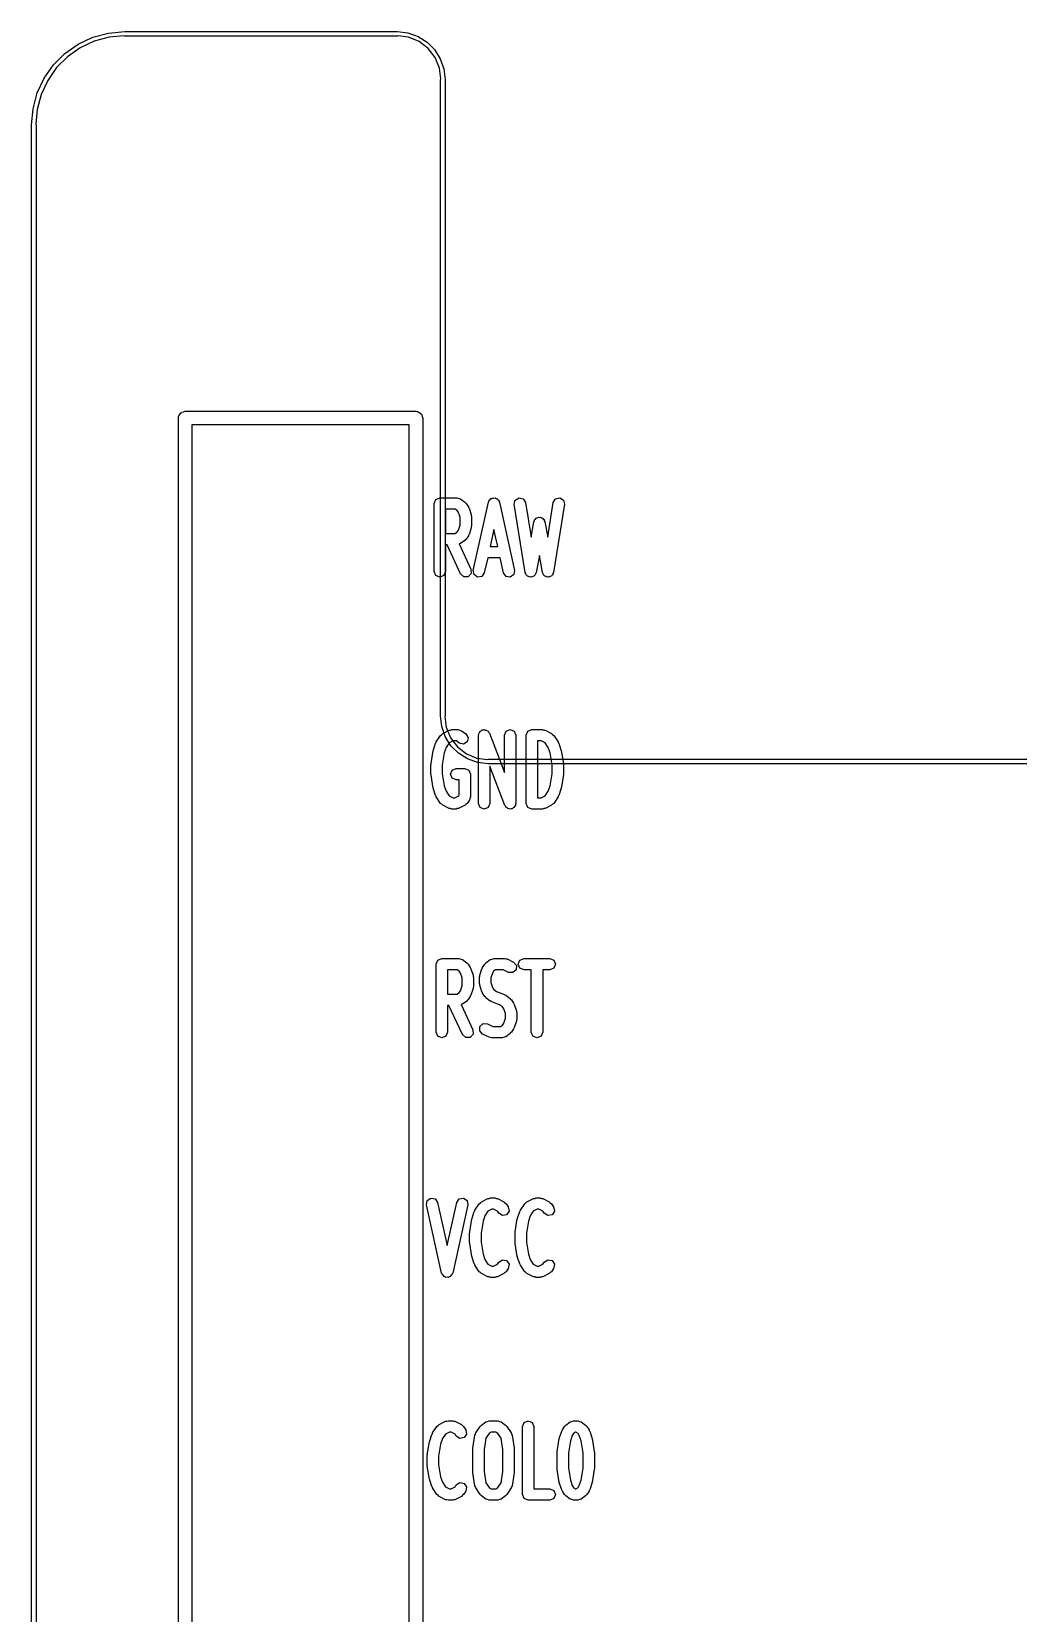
# Model space of a CAD drawing. Extents: x 62 to 222, y -188 to -37.
# Drawn here: x 88.21 to 99.07, y -59.66 to -42.27 of the extents above; entities that cross this region are included whole.
import ezdxf

# ---------------------------------------------------------------- set-up
doc = ezdxf.new("R2010")
doc.units = 0
doc.layers.add('BLACK', color=7, linetype='CONTINUOUS')

msp = doc.modelspace()

# ---------------------------------------------------------------- linework, layer by layer
at = {"layer": 'BLACK', "linetype": 'CONTINUOUS'}
for p, q in [((88.5802, -42.5095), (88.7265, -42.407)), ((88.7265, -42.407), (88.8885, -42.3315)), ((88.9043, -42.375), (88.7497, -42.4471)), ((88.8885, -42.3315), (89.0611, -42.2852)), ((89.0691, -42.3308), (88.9043, -42.375)), ((89.0611, -42.2852), (89.239, -42.2696)), ((89.2315, -42.3166), (89.0691, -42.3308)), ((89.239, -42.3197), (89.2315, -42.3166)), ((89.239, -42.2696), (89.239, -42.2697)), ((89.239, -42.2697), (92.239, -42.2697)), ((92.239, -42.3197), (89.239, -42.3197)), ((92.239, -42.2697), (92.2391, -42.2697)), ((92.2466, -42.3166), (92.239, -42.3197)), ((92.2391, -42.2697), (92.2391, -42.2697)), ((92.2391, -42.2697), (92.3559, -42.2829)), ((92.363, -42.3319), (92.2466, -42.3166)), ((92.3559, -42.2829), (92.4668, -42.3217)), ((92.4786, -42.3798), (92.363, -42.3319)), ((92.4668, -42.3217), (92.5664, -42.3843)), ((92.5778, -42.456), (92.4786, -42.3798)), ((92.5664, -42.3843), (92.6495, -42.4674)), ((88.4538, -42.6358), (88.5802, -42.5095)), ((88.6099, -42.5449), (88.4893, -42.6656)), ((88.7497, -42.4471), (88.6099, -42.5449)), ((92.6539, -42.5552), (92.5778, -42.456)), ((92.6495, -42.4674), (92.712, -42.5669)), ((92.7018, -42.6707), (92.6539, -42.5552)), ((92.712, -42.5669), (92.7508, -42.6779)), ((88.2759, -42.9441), (88.3514, -42.7822)), ((88.3514, -42.7822), (88.4538, -42.6358)), ((88.4893, -42.6656), (88.3914, -42.8053)), ((92.7171, -42.7873), (92.7018, -42.6707)), ((92.7141, -42.7947), (92.7171, -42.7873)), ((92.7508, -42.6779), (92.764, -42.7945)), ((88.2296, -43.1167), (88.2759, -42.9441)), ((88.3193, -42.96), (88.2752, -43.1248)), ((88.3914, -42.8053), (88.3193, -42.96)), ((92.7141, -49.7947), (92.7141, -42.7947)), ((92.764, -42.7945), (92.764, -42.7947)), ((92.764, -42.7947), (92.764, -49.7947)), ((88.2141, -43.2947), (88.2296, -43.1167)), ((88.2752, -43.1248), (88.261, -43.2873)), ((88.2141, -118.993), (88.2141, -43.2947)), ((88.261, -43.2873), (88.264, -43.2947)), ((88.264, -43.2947), (88.264, -119)), ((89.8291, -46.52), (89.8308, -46.5103)), ((89.8291, -77), (89.8291, -46.52)), ((89.8302, -46.507), (89.8319, -46.5041)), ((89.8308, -46.5103), (89.8302, -46.507)), ((89.8319, -46.5041), (89.8336, -46.4943)), ((89.8336, -46.4943), (89.8461, -46.4794)), ((89.8461, -46.4794), (89.8559, -46.4625)), ((89.8559, -46.4625), (89.8622, -46.4602)), ((89.8622, -46.4602), (89.8666, -46.455)), ((89.8666, -46.455), (89.8858, -46.4517)), ((89.8858, -46.4517), (89.9041, -46.445)), ((89.9041, -46.445), (92.4441, -46.445)), ((89.9791, -46.595), (89.9791, -76.925)), ((92.3691, -46.595), (89.9791, -46.595)), ((92.3691, -76.925), (92.3691, -46.595)), ((92.4441, -46.445), (92.4538, -46.4467)), ((92.4538, -46.4467), (92.4571, -46.4461)), ((92.4571, -46.4461), (92.46, -46.4478)), ((92.46, -46.4478), (92.4698, -46.4495)), ((92.4698, -46.4495), (92.4847, -46.462)), ((92.4847, -46.462), (92.5016, -46.4718)), ((92.5016, -46.4718), (92.5039, -46.4781)), ((92.5039, -46.4781), (92.5091, -46.4825)), ((92.5091, -46.4825), (92.5124, -46.5017)), ((92.5124, -46.5017), (92.5191, -46.52)), ((92.5191, -46.52), (92.5191, -77)), ((92.6442, -47.4573), (92.6626, -47.4131)), ((92.6442, -48.2073), (92.6442, -47.4573)), ((92.6626, -47.4131), (92.7067, -47.3948)), ((92.7067, -47.3948), (92.8972, -47.3948)), ((92.8972, -47.3948), (92.9155, -47.4024)), ((92.9155, -47.4024), (92.9347, -47.4073)), ((92.9347, -47.4073), (92.9823, -47.443)), ((92.9823, -47.443), (92.9879, -47.4523)), ((92.9879, -47.4523), (92.9968, -47.4583)), ((92.9968, -47.4583), (93.0207, -47.494)), ((93.0743, -48.1937), (93.241, -47.4437)), ((93.241, -47.4437), (93.2473, -47.4347)), ((93.2473, -47.4347), (93.2493, -47.4237)), ((93.2493, -47.4237), (93.2605, -47.4158)), ((93.2605, -47.4158), (93.2684, -47.4046)), ((93.2684, -47.4046), (93.2794, -47.4026)), ((93.2794, -47.4026), (93.2884, -47.3963)), ((93.2884, -47.3963), (93.302, -47.3987)), ((93.302, -47.3987), (93.3155, -47.3963)), ((93.3155, -47.3963), (93.3246, -47.4026)), ((93.3246, -47.4026), (93.3355, -47.4046)), ((93.3355, -47.4046), (93.3434, -47.4158)), ((93.3434, -47.4158), (93.3547, -47.4237)), ((93.3547, -47.4237), (93.3566, -47.4347)), ((93.3566, -47.4347), (93.363, -47.4437)), ((93.363, -47.4437), (93.5297, -48.1937)), ((93.526, -47.4671), (93.5371, -47.4206)), ((93.645, -48.2171), (93.526, -47.4671)), ((93.5371, -47.4206), (93.5779, -47.3956)), ((93.5779, -47.3956), (93.6244, -47.4067)), ((93.6244, -47.4067), (93.6494, -47.4475)), ((93.6494, -47.4475), (93.7102, -47.8306)), ((93.8937, -47.8306), (93.9545, -47.4475)), ((93.9545, -47.4475), (93.9796, -47.4067)), ((94.078, -47.4671), (93.9589, -48.2171)), ((93.9796, -47.4067), (94.0261, -47.3956)), ((94.0261, -47.3956), (94.0668, -47.4206)), ((94.0668, -47.4206), (94.078, -47.4671)), ((92.7692, -47.5198), (92.7692, -47.7876)), ((92.8764, -47.5198), (92.7692, -47.5198)), ((92.8988, -47.5366), (92.8764, -47.5198)), ((92.912, -47.5564), (92.8988, -47.5366)), ((92.93, -47.6103), (92.912, -47.5564)), ((92.93, -47.6971), (92.93, -47.6103)), ((93.0207, -47.494), (93.0223, -47.5025)), ((93.0223, -47.5025), (93.0279, -47.5089)), ((93.0279, -47.5089), (93.0518, -47.5804)), ((93.0518, -47.5804), (93.051, -47.5906)), ((93.051, -47.5906), (93.055, -47.6001)), ((93.055, -47.6001), (93.055, -47.7073)), ((93.7405, -47.6606), (93.7478, -47.6491)), ((93.7478, -47.6491), (93.7507, -47.6358)), ((93.7507, -47.6358), (93.7602, -47.6298)), ((93.7602, -47.6298), (93.7662, -47.6203)), ((93.7662, -47.6203), (93.7795, -47.6174)), ((93.7795, -47.6174), (93.7911, -47.61)), ((93.7911, -47.61), (93.802, -47.6124)), ((93.802, -47.6124), (93.8129, -47.61)), ((93.8129, -47.61), (93.8244, -47.6174)), ((93.8244, -47.6174), (93.8378, -47.6203)), ((93.8378, -47.6203), (93.8438, -47.6298)), ((93.8438, -47.6298), (93.8532, -47.6358)), ((93.8532, -47.6358), (93.8562, -47.6491)), ((93.8562, -47.6491), (93.8635, -47.6606)), ((92.7692, -47.7876), (92.8764, -47.7876)), ((92.8764, -47.7876), (92.8988, -47.7709)), ((92.8988, -47.7709), (92.912, -47.751)), ((92.912, -47.751), (92.93, -47.6971)), ((93.0207, -47.8134), (92.9968, -47.8491)), ((93.0223, -47.805), (93.0207, -47.8134)), ((93.0279, -47.7985), (93.0223, -47.805)), ((93.0518, -47.7271), (93.0279, -47.7985)), ((93.055, -47.7073), (93.051, -47.7168)), ((93.051, -47.7168), (93.0518, -47.7271)), ((93.302, -47.7454), (93.2609, -47.9305)), ((93.3431, -47.9305), (93.302, -47.7454)), ((93.7102, -47.8306), (93.7405, -47.6606)), ((93.8635, -47.6606), (93.8937, -47.8306)), ((92.786, -47.9126), (92.7692, -47.9126)), ((92.7692, -47.9126), (92.7692, -48.2073)), ((92.9358, -48.2337), (92.786, -47.9126)), ((92.9347, -47.9001), (92.9199, -47.9039)), ((92.9199, -47.9039), (93.0491, -48.1809)), ((92.9823, -47.8644), (92.9347, -47.9001)), ((92.9879, -47.8551), (92.9823, -47.8644)), ((92.9968, -47.8491), (92.9879, -47.8551)), ((93.2609, -47.9305), (93.3431, -47.9305)), ((93.2331, -48.0555), (93.1963, -48.2208)), ((93.3709, -48.0555), (93.2331, -48.0555)), ((93.4076, -48.2208), (93.3709, -48.0555)), ((93.802, -48.0287), (93.7683, -48.2182)), ((93.8357, -48.2182), (93.802, -48.0287)), ((92.6626, -48.2515), (92.6442, -48.2073)), ((92.7067, -48.2698), (92.6626, -48.2515)), ((92.7509, -48.2515), (92.7067, -48.2698)), ((92.7692, -48.2073), (92.7509, -48.2515)), ((92.9711, -48.266), (92.9358, -48.2337)), ((93.0189, -48.2639), (92.9711, -48.266)), ((93.0512, -48.2286), (93.0189, -48.2639)), ((93.0491, -48.1809), (93.0512, -48.2286)), ((93.0826, -48.2408), (93.0743, -48.1937)), ((93.1218, -48.2683), (93.0826, -48.2408)), ((93.1689, -48.26), (93.1218, -48.2683)), ((93.1963, -48.2208), (93.1689, -48.26)), ((93.4351, -48.26), (93.4076, -48.2208)), ((93.4822, -48.2683), (93.4351, -48.26)), ((93.5214, -48.2408), (93.4822, -48.2683)), ((93.5297, -48.1937), (93.5214, -48.2408)), ((93.6524, -48.2292), (93.645, -48.2171)), ((93.6555, -48.2431), (93.6524, -48.2292)), ((93.6645, -48.2488), (93.6555, -48.2431)), ((93.67, -48.2579), (93.6645, -48.2488)), ((93.6838, -48.2612), (93.67, -48.2579)), ((93.6958, -48.2688), (93.6838, -48.2612)), ((93.7062, -48.2665), (93.6958, -48.2688)), ((93.7165, -48.269), (93.7062, -48.2665)), ((93.7287, -48.2616), (93.7165, -48.269)), ((93.7425, -48.2585), (93.7287, -48.2616)), ((93.7483, -48.2496), (93.7425, -48.2585)), ((93.7573, -48.244), (93.7483, -48.2496)), ((93.7606, -48.2302), (93.7573, -48.244)), ((93.7683, -48.2182), (93.7606, -48.2302)), ((93.8433, -48.2302), (93.8357, -48.2182)), ((93.8466, -48.244), (93.8433, -48.2302)), ((93.8557, -48.2496), (93.8466, -48.244)), ((93.8614, -48.2585), (93.8557, -48.2496)), ((93.8753, -48.2616), (93.8614, -48.2585)), ((93.8874, -48.269), (93.8753, -48.2616)), ((93.8978, -48.2665), (93.8874, -48.269)), ((93.9082, -48.2688), (93.8978, -48.2665)), ((93.9201, -48.2612), (93.9082, -48.2688)), ((93.9339, -48.2579), (93.9201, -48.2612)), ((93.9395, -48.2488), (93.9339, -48.2579)), ((93.9485, -48.2431), (93.9395, -48.2488)), ((93.9515, -48.2292), (93.9485, -48.2431)), ((93.9589, -48.2171), (93.9515, -48.2292)), ((92.7141, -49.7948), (92.7141, -49.7947)), ((92.7273, -49.9115), (92.7141, -49.7948)), ((92.7661, -50.0225), (92.7273, -49.9115)), ((92.764, -49.7947), (92.761, -49.8021)), ((92.761, -49.8021), (92.7763, -49.9187)), ((92.7763, -49.9187), (92.8242, -50.0342)), ((92.6594, -50.0947), (92.665, -50.0882)), ((92.665, -50.0882), (92.6666, -50.0798)), ((92.6666, -50.0798), (92.7143, -50.0083)), ((92.7143, -50.0083), (92.7277, -49.9993)), ((92.7277, -49.9993), (92.7383, -49.9871)), ((92.7383, -49.9871), (92.8098, -49.9514)), ((92.8286, -50.122), (92.7661, -50.0225)), ((92.8091, -50.0915), (92.7753, -50.1421)), ((92.8525, -50.0698), (92.8091, -50.0915)), ((92.8098, -49.9514), (92.8243, -49.9504)), ((92.8242, -50.0342), (92.9003, -50.1335)), ((92.8243, -49.9504), (92.8377, -49.9448)), ((92.8377, -49.9448), (92.9091, -49.9448)), ((92.8883, -50.0698), (92.8525, -50.0698)), ((92.9193, -50.093), (92.8883, -50.0698)), ((92.9091, -49.9448), (92.9274, -49.9524)), ((92.9656, -50.1049), (92.9193, -50.093)), ((92.9274, -49.9524), (92.9466, -49.9573)), ((92.9466, -49.9573), (92.9942, -49.993)), ((93.0068, -50.0805), (92.9656, -50.1049)), ((92.9942, -49.993), (93.0186, -50.0342)), ((93.0186, -50.0342), (93.0068, -50.0805)), ((93.1323, -50.0073), (93.1374, -49.995)), ((93.1323, -50.7573), (93.1323, -50.0073)), ((93.1374, -49.995), (93.1378, -49.9817)), ((93.1378, -49.9817), (93.1462, -49.9738)), ((93.1462, -49.9738), (93.1506, -49.9631)), ((93.1506, -49.9631), (93.1629, -49.958)), ((93.1629, -49.958), (93.1726, -49.9489)), ((93.1726, -49.9489), (93.1842, -49.9492)), ((93.1842, -49.9492), (93.1948, -49.9448)), ((93.1948, -49.9448), (93.2071, -49.9499)), ((93.2071, -49.9499), (93.2204, -49.9503)), ((93.2204, -49.9503), (93.2283, -49.9587)), ((93.2283, -49.9587), (93.239, -49.9631)), ((93.239, -49.9631), (93.2441, -49.9754)), ((93.2441, -49.9754), (93.2532, -49.985)), ((93.2532, -49.985), (93.4181, -50.4177)), ((93.4181, -50.0073), (93.4364, -49.9631)), ((93.4181, -50.4177), (93.4181, -50.0073)), ((93.4364, -49.9631), (93.4806, -49.9448)), ((93.4806, -49.9448), (93.5248, -49.9631)), ((93.5248, -49.9631), (93.5431, -50.0073)), ((93.5431, -50.0073), (93.5431, -50.7573)), ((93.6561, -50.0073), (93.6745, -49.9631)), ((93.6561, -50.7573), (93.6561, -50.0073)), ((93.6745, -49.9631), (93.7186, -49.9448)), ((93.7186, -49.9448), (93.8377, -49.9448)), ((93.7811, -50.0698), (93.7811, -50.6948)), ((93.8229, -50.0698), (93.7811, -50.0698)), ((93.8663, -50.0915), (93.8229, -50.0698)), ((93.8377, -49.9448), (93.8511, -49.9504)), ((93.8511, -49.9504), (93.8656, -49.9514)), ((93.8656, -49.9514), (93.9371, -49.9871)), ((93.9001, -50.1421), (93.8663, -50.0915)), ((93.9371, -49.9871), (93.9477, -49.9993)), ((93.9477, -49.9993), (93.9611, -50.0083)), ((93.9611, -50.0083), (94.0088, -50.0798)), ((94.0088, -50.0798), (94.0104, -50.0882)), ((94.0104, -50.0882), (94.016, -50.0947)), ((92.6094, -50.3184), (92.6332, -50.1756)), ((92.6332, -50.1756), (92.6359, -50.1712)), ((92.6355, -50.1661), (92.6594, -50.0947)), ((92.6359, -50.1712), (92.6355, -50.1661)), ((92.7557, -50.201), (92.7335, -50.3339)), ((92.7753, -50.1421), (92.7557, -50.201)), ((92.9117, -50.2052), (92.8286, -50.122)), ((92.9003, -50.1335), (92.9995, -50.2096)), ((93.0113, -50.2677), (92.9117, -50.2052)), ((92.9995, -50.2096), (93.1151, -50.2575)), ((93.1222, -50.3065), (93.0113, -50.2677)), ((93.1151, -50.2575), (93.2315, -50.2728)), ((93.9197, -50.201), (93.9001, -50.1421)), ((93.9419, -50.3339), (93.9197, -50.201)), ((94.016, -50.0947), (94.0399, -50.1661)), ((94.0399, -50.1661), (94.0395, -50.1712)), ((94.0395, -50.1712), (94.0422, -50.1756)), ((94.0422, -50.1756), (94.066, -50.3184)), ((92.6085, -50.3287), (92.6106, -50.3237)), ((92.6085, -50.4359), (92.6085, -50.3287)), ((92.6106, -50.4409), (92.6085, -50.4359)), ((92.6106, -50.3237), (92.6094, -50.3184)), ((92.6094, -50.4461), (92.6106, -50.4409)), ((92.7335, -50.3339), (92.7335, -50.4307)), ((92.7335, -50.4307), (92.7557, -50.5636)), ((92.8228, -50.4359), (92.8411, -50.3917)), ((92.8411, -50.4801), (92.8228, -50.4359)), ((92.8411, -50.3917), (92.8853, -50.3734)), ((92.8853, -50.3734), (92.9806, -50.3734)), ((92.9806, -50.3734), (93.0248, -50.3917)), ((93.0248, -50.3917), (93.0431, -50.4359)), ((93.0431, -50.4359), (93.0431, -50.6859)), ((93.239, -50.3197), (93.1222, -50.3065)), ((93.2315, -50.2728), (93.239, -50.2697)), ((93.239, -50.2697), (103.039, -50.2697)), ((103.039, -50.3197), (93.239, -50.3197)), ((93.4222, -50.7795), (93.2573, -50.3469)), ((93.2573, -50.3469), (93.2573, -50.7573)), ((93.9197, -50.5636), (93.9419, -50.4307)), ((93.9419, -50.4307), (93.9419, -50.3339)), ((94.066, -50.3184), (94.0648, -50.3237)), ((94.0648, -50.3237), (94.0669, -50.3287)), ((94.0669, -50.4359), (94.0648, -50.4409)), ((94.0648, -50.4409), (94.066, -50.4461)), ((94.0669, -50.3287), (94.0669, -50.4359)), ((92.6332, -50.589), (92.6094, -50.4461)), ((92.6359, -50.5933), (92.6332, -50.589)), ((92.6355, -50.5985), (92.6359, -50.5933)), ((92.6594, -50.6699), (92.6355, -50.5985)), ((92.7557, -50.5636), (92.7753, -50.6224)), ((92.8853, -50.4984), (92.8411, -50.4801)), ((92.9181, -50.4984), (92.8853, -50.4984)), ((92.9181, -50.6669), (92.9181, -50.4984)), ((93.9001, -50.6224), (93.9197, -50.5636)), ((94.0399, -50.5985), (94.016, -50.6699)), ((94.0422, -50.589), (94.0395, -50.5933)), ((94.0395, -50.5933), (94.0399, -50.5985)), ((94.066, -50.4461), (94.0422, -50.589)), ((92.665, -50.6764), (92.6594, -50.6699)), ((92.6666, -50.6848), (92.665, -50.6764)), ((92.7143, -50.7562), (92.6666, -50.6848)), ((92.7277, -50.7652), (92.7143, -50.7562)), ((92.7383, -50.7775), (92.7277, -50.7652)), ((92.8097, -50.8132), (92.7383, -50.7775)), ((92.7753, -50.6224), (92.8091, -50.6731)), ((92.8091, -50.6731), (92.8525, -50.6948)), ((92.8525, -50.6948), (92.8706, -50.6948)), ((92.8706, -50.6948), (92.914, -50.6731)), ((92.9847, -50.7775), (92.9133, -50.8132)), ((92.914, -50.6731), (92.9181, -50.6669)), ((92.9953, -50.7652), (92.9847, -50.7775)), ((93.0088, -50.7562), (92.9953, -50.7652)), ((93.0326, -50.7205), (93.0088, -50.7562)), ((93.0361, -50.7027), (93.0326, -50.7205)), ((93.0431, -50.6859), (93.0361, -50.7027)), ((93.1506, -50.8015), (93.1323, -50.7573)), ((93.2573, -50.7573), (93.239, -50.8015)), ((93.4313, -50.7892), (93.4222, -50.7795)), ((93.4364, -50.8015), (93.4313, -50.7892)), ((93.5376, -50.7829), (93.5292, -50.7908)), ((93.538, -50.7696), (93.5376, -50.7829)), ((93.5431, -50.7573), (93.538, -50.7696)), ((93.6745, -50.8015), (93.6561, -50.7573)), ((93.7811, -50.6948), (93.8229, -50.6948)), ((93.8229, -50.6948), (93.8663, -50.6731)), ((93.9371, -50.7775), (93.8657, -50.8132)), ((93.8663, -50.6731), (93.9001, -50.6224)), ((93.9477, -50.7652), (93.9371, -50.7775)), ((93.9611, -50.7562), (93.9477, -50.7652)), ((94.0088, -50.6848), (93.9611, -50.7562)), ((94.0104, -50.6764), (94.0088, -50.6848)), ((94.016, -50.6699), (94.0104, -50.6764)), ((92.8243, -50.8142), (92.8097, -50.8132)), ((92.8377, -50.8198), (92.8243, -50.8142)), ((92.8853, -50.8198), (92.8377, -50.8198)), ((92.8988, -50.8142), (92.8853, -50.8198)), ((92.9133, -50.8132), (92.8988, -50.8142)), ((93.1948, -50.8198), (93.1506, -50.8015)), ((93.239, -50.8015), (93.1948, -50.8198)), ((93.4471, -50.8059), (93.4364, -50.8015)), ((93.455, -50.8143), (93.4471, -50.8059)), ((93.4683, -50.8147), (93.455, -50.8143)), ((93.4806, -50.8198), (93.4683, -50.8147)), ((93.4912, -50.8154), (93.4806, -50.8198)), ((93.5028, -50.8157), (93.4912, -50.8154)), ((93.5125, -50.8066), (93.5028, -50.8157)), ((93.5248, -50.8015), (93.5125, -50.8066)), ((93.5292, -50.7908), (93.5248, -50.8015)), ((93.7186, -50.8198), (93.6745, -50.8015)), ((93.8377, -50.8198), (93.7186, -50.8198)), ((93.8511, -50.8142), (93.8377, -50.8198)), ((93.8657, -50.8132), (93.8511, -50.8142)), ((92.6657, -52.5228), (92.684, -52.4786)), ((92.6657, -53.2728), (92.6657, -52.5228)), ((92.684, -52.4786), (92.7282, -52.4603)), ((92.7282, -52.4603), (92.9186, -52.4603)), ((92.9186, -52.4603), (92.937, -52.4679)), ((92.937, -52.4679), (92.9561, -52.4728)), ((92.9561, -52.4728), (93.0038, -52.5085)), ((93.0038, -52.5085), (93.0093, -52.5178)), ((93.0093, -52.5178), (93.0183, -52.5238)), ((93.0183, -52.5238), (93.0421, -52.5595)), ((93.1762, -52.5595), (93.2, -52.5238)), ((93.2, -52.5238), (93.209, -52.5178)), ((93.209, -52.5178), (93.2145, -52.5085)), ((93.2145, -52.5085), (93.2621, -52.4728)), ((93.2621, -52.4728), (93.2813, -52.4679)), ((93.2813, -52.4679), (93.2996, -52.4603)), ((93.2996, -52.4603), (93.4186, -52.4603)), ((93.4186, -52.4603), (93.4321, -52.4659)), ((93.4321, -52.4659), (93.4466, -52.4669)), ((93.4466, -52.4669), (93.518, -52.5026)), ((93.518, -52.5026), (93.5494, -52.5387)), ((93.5704, -52.5228), (93.5887, -52.4786)), ((93.5887, -52.567), (93.5704, -52.5228)), ((93.5887, -52.4786), (93.6329, -52.4603)), ((93.6329, -52.4603), (93.9186, -52.4603)), ((93.9186, -52.4603), (93.9628, -52.4786)), ((93.9628, -52.4786), (93.9811, -52.5228)), ((93.9811, -52.5228), (93.9628, -52.567)), ((92.7907, -52.5853), (92.7907, -52.8531)), ((92.8978, -52.5853), (92.7907, -52.5853)), ((92.9202, -52.6021), (92.8978, -52.5853)), ((92.9334, -52.6219), (92.9202, -52.6021)), ((92.9514, -52.6758), (92.9334, -52.6219)), ((92.9514, -52.7626), (92.9514, -52.6758)), ((93.0421, -52.5595), (93.0437, -52.568)), ((93.0437, -52.568), (93.0494, -52.5744)), ((93.0494, -52.5744), (93.0732, -52.6459)), ((93.0732, -52.6459), (93.0725, -52.6561)), ((93.0725, -52.6561), (93.0764, -52.6656)), ((93.0764, -52.6656), (93.0764, -52.7728)), ((93.1419, -52.6656), (93.1458, -52.6561)), ((93.1419, -52.7371), (93.1419, -52.6656)), ((93.1451, -52.6459), (93.1689, -52.5744)), ((93.1458, -52.6561), (93.1451, -52.6459)), ((93.1689, -52.5744), (93.1745, -52.568)), ((93.1745, -52.568), (93.1762, -52.5595)), ((93.2848, -52.6219), (93.2669, -52.6758)), ((93.2669, -52.6758), (93.2669, -52.7269)), ((93.2981, -52.6021), (93.2848, -52.6219)), ((93.3204, -52.5853), (93.2981, -52.6021)), ((93.4039, -52.5853), (93.3204, -52.5853)), ((93.4621, -52.6144), (93.4039, -52.5853)), ((93.5098, -52.6178), (93.4621, -52.6144)), ((93.546, -52.5864), (93.5098, -52.6178)), ((93.5494, -52.5387), (93.546, -52.5864)), ((93.6329, -52.5853), (93.5887, -52.567)), ((93.7133, -52.5853), (93.6329, -52.5853)), ((93.7133, -53.2728), (93.7133, -52.5853)), ((93.9186, -52.5853), (93.8383, -52.5853)), ((93.8383, -52.5853), (93.8383, -53.2728)), ((93.9628, -52.567), (93.9186, -52.5853)), ((92.7907, -52.8531), (92.8978, -52.8531)), ((92.8978, -52.8531), (92.9202, -52.8364)), ((92.9202, -52.8364), (92.9334, -52.8165)), ((92.9334, -52.8165), (92.9514, -52.7626)), ((93.0437, -52.8705), (93.0421, -52.8789)), ((93.0494, -52.864), (93.0437, -52.8705)), ((93.0732, -52.7926), (93.0494, -52.864)), ((93.0764, -52.7728), (93.0725, -52.7823)), ((93.0725, -52.7823), (93.0732, -52.7926)), ((93.1458, -52.7466), (93.1419, -52.7371)), ((93.1451, -52.7568), (93.1458, -52.7466)), ((93.1689, -52.8283), (93.1451, -52.7568)), ((93.1745, -52.8347), (93.1689, -52.8283)), ((93.1762, -52.8432), (93.1745, -52.8347)), ((93.2, -52.8789), (93.1762, -52.8432)), ((93.2669, -52.7269), (93.2848, -52.7808)), ((93.2848, -52.7808), (93.2981, -52.8006)), ((93.2981, -52.8006), (93.3299, -52.8246)), ((93.3299, -52.8246), (93.4168, -52.8571)), ((93.4168, -52.8571), (93.4235, -52.8634)), ((93.4235, -52.8634), (93.4323, -52.8656)), ((93.4323, -52.8656), (93.48, -52.9014)), ((92.8074, -52.9781), (92.7907, -52.9781)), ((92.7907, -52.9781), (92.7907, -53.2728)), ((92.9573, -53.2992), (92.8074, -52.9781)), ((92.9561, -52.9656), (92.9413, -52.9694)), ((92.9413, -52.9694), (93.0705, -53.2464)), ((93.0038, -52.9299), (92.9561, -52.9656)), ((93.0093, -52.9206), (93.0038, -52.9299)), ((93.0183, -52.9146), (93.0093, -52.9206)), ((93.0421, -52.8789), (93.0183, -52.9146)), ((93.209, -52.8849), (93.2, -52.8789)), ((93.2145, -52.8942), (93.209, -52.8849)), ((93.2621, -52.9299), (93.2145, -52.8942)), ((93.271, -52.9322), (93.2621, -52.9299)), ((93.2777, -52.9385), (93.271, -52.9322)), ((93.3645, -52.971), (93.2777, -52.9385)), ((93.3964, -52.9949), (93.3645, -52.971)), ((93.4096, -53.0148), (93.3964, -52.9949)), ((93.4276, -53.0686), (93.4096, -53.0148)), ((93.48, -52.9014), (93.4855, -52.9107)), ((93.4855, -52.9107), (93.4945, -52.9167)), ((93.4945, -52.9167), (93.5183, -52.9524)), ((93.5183, -52.9524), (93.5199, -52.9608)), ((93.5199, -52.9608), (93.5256, -52.9673)), ((93.5256, -52.9673), (93.5494, -53.0387)), ((93.5494, -53.0387), (93.5486, -53.049)), ((93.5486, -53.049), (93.5526, -53.0585)), ((93.1451, -53.2568), (93.1485, -53.2091)), ((93.1485, -53.2091), (93.1846, -53.1778)), ((93.1846, -53.1778), (93.2323, -53.1812)), ((93.2323, -53.1812), (93.2906, -53.2103)), ((93.2906, -53.2103), (93.374, -53.2103)), ((93.374, -53.2103), (93.3964, -53.1935)), ((93.3964, -53.1935), (93.4096, -53.1737)), ((93.4096, -53.1737), (93.4276, -53.1198)), ((93.4276, -53.1198), (93.4276, -53.0686)), ((93.5256, -53.2211), (93.5199, -53.2276)), ((93.5494, -53.1497), (93.5256, -53.2211)), ((93.5526, -53.1299), (93.5486, -53.1394)), ((93.5486, -53.1394), (93.5494, -53.1497)), ((93.5526, -53.0585), (93.5526, -53.1299)), ((92.684, -53.317), (92.6657, -53.2728)), ((92.7282, -53.3353), (92.684, -53.317)), ((92.7724, -53.317), (92.7282, -53.3353)), ((92.7907, -53.2728), (92.7724, -53.317)), ((92.9925, -53.3315), (92.9573, -53.2992)), ((93.0403, -53.3294), (92.9925, -53.3315)), ((93.0726, -53.2941), (93.0403, -53.3294)), ((93.0705, -53.2464), (93.0726, -53.2941)), ((93.1764, -53.293), (93.1451, -53.2568)), ((93.2478, -53.3287), (93.1764, -53.293)), ((93.2624, -53.3297), (93.2478, -53.3287)), ((93.2758, -53.3353), (93.2624, -53.3297)), ((93.3948, -53.3353), (93.2758, -53.3353)), ((93.4132, -53.3277), (93.3948, -53.3353)), ((93.4323, -53.3228), (93.4132, -53.3277)), ((93.48, -53.2871), (93.4323, -53.3228)), ((93.4855, -53.2778), (93.48, -53.2871)), ((93.4945, -53.2717), (93.4855, -53.2778)), ((93.5183, -53.236), (93.4945, -53.2717)), ((93.5199, -53.2276), (93.5183, -53.236)), ((93.7316, -53.317), (93.7133, -53.2728)), ((93.7758, -53.3353), (93.7316, -53.317)), ((93.82, -53.317), (93.7758, -53.3353)), ((93.8383, -53.2728), (93.82, -53.317)), ((92.56, -55.1708), (92.5683, -55.1237)), ((92.5683, -55.1237), (92.6075, -55.0963)), ((92.6075, -55.0963), (92.6546, -55.1046)), ((92.6546, -55.1046), (92.682, -55.1437)), ((92.8934, -55.1437), (92.9208, -55.1046)), ((92.9208, -55.1046), (92.9679, -55.0963)), ((92.9679, -55.0963), (93.0071, -55.1237)), ((93.0071, -55.1237), (93.0154, -55.1708)), ((93.1539, -55.1493), (93.1645, -55.1371)), ((93.1645, -55.1371), (93.2359, -55.1014)), ((93.2359, -55.1014), (93.2505, -55.1004)), ((93.2505, -55.1004), (93.2639, -55.0948)), ((93.2639, -55.0948), (93.3115, -55.0948)), ((93.3115, -55.0948), (93.3249, -55.1004)), ((93.3249, -55.1004), (93.3395, -55.1014)), ((93.3395, -55.1014), (93.4109, -55.1371)), ((93.4109, -55.1371), (93.4215, -55.1493)), ((93.6539, -55.1493), (93.6645, -55.1371)), ((93.6645, -55.1371), (93.7359, -55.1014)), ((93.7359, -55.1014), (93.7505, -55.1004)), ((93.7505, -55.1004), (93.7639, -55.0948)), ((93.7639, -55.0948), (93.8115, -55.0948)), ((93.8115, -55.0948), (93.8249, -55.1004)), ((93.8249, -55.1004), (93.8395, -55.1014)), ((93.8395, -55.1014), (93.9109, -55.1371)), ((93.9109, -55.1371), (93.9215, -55.1493)), ((92.7267, -55.9208), (92.56, -55.1708)), ((92.682, -55.1437), (92.7877, -55.6192)), ((92.7877, -55.6192), (92.8934, -55.1437)), ((93.0154, -55.1708), (92.8487, -55.9208)), ((93.0617, -55.3161), (93.0855, -55.2447)), ((93.0855, -55.2447), (93.0912, -55.2382)), ((93.0912, -55.2382), (93.0928, -55.2298)), ((93.0928, -55.2298), (93.1405, -55.1583)), ((93.1405, -55.1583), (93.1539, -55.1493)), ((93.2015, -55.2921), (93.1819, -55.351)), ((93.2353, -55.2415), (93.2015, -55.2921)), ((93.2786, -55.2198), (93.2353, -55.2415)), ((93.2968, -55.2198), (93.2786, -55.2198)), ((93.3401, -55.2415), (93.2968, -55.2198)), ((93.3547, -55.2634), (93.3401, -55.2415)), ((93.3945, -55.29), (93.3547, -55.2634)), ((93.4414, -55.2807), (93.3945, -55.29)), ((93.4215, -55.1493), (93.4349, -55.1583)), ((93.4349, -55.1583), (93.4588, -55.194)), ((93.468, -55.241), (93.4414, -55.2807)), ((93.4588, -55.194), (93.468, -55.241)), ((93.5617, -55.3161), (93.5855, -55.2447)), ((93.5855, -55.2447), (93.5912, -55.2382)), ((93.5912, -55.2382), (93.5928, -55.2298)), ((93.5928, -55.2298), (93.6405, -55.1583)), ((93.6405, -55.1583), (93.6539, -55.1493)), ((93.7015, -55.2921), (93.6819, -55.351)), ((93.7353, -55.2415), (93.7015, -55.2921)), ((93.7786, -55.2198), (93.7353, -55.2415)), ((93.7968, -55.2198), (93.7786, -55.2198)), ((93.8401, -55.2415), (93.7968, -55.2198)), ((93.8547, -55.2634), (93.8401, -55.2415)), ((93.8945, -55.29), (93.8547, -55.2634)), ((93.9414, -55.2807), (93.8945, -55.29)), ((93.9215, -55.1493), (93.9349, -55.1583)), ((93.9349, -55.1583), (93.9588, -55.194)), ((93.968, -55.241), (93.9414, -55.2807)), ((93.9588, -55.194), (93.968, -55.241)), ((93.0347, -55.4787), (93.0368, -55.4737)), ((93.0347, -55.5859), (93.0347, -55.4787)), ((93.0356, -55.4684), (93.0594, -55.3256)), ((93.0368, -55.4737), (93.0356, -55.4684)), ((93.0594, -55.3256), (93.0621, -55.3212)), ((93.0621, -55.3212), (93.0617, -55.3161)), ((93.1819, -55.351), (93.1597, -55.4839)), ((93.1597, -55.4839), (93.1597, -55.5807)), ((93.5347, -55.4787), (93.5368, -55.4737)), ((93.5347, -55.5859), (93.5347, -55.4787)), ((93.5356, -55.4684), (93.5594, -55.3256)), ((93.5368, -55.4737), (93.5356, -55.4684)), ((93.5594, -55.3256), (93.5621, -55.3212)), ((93.5621, -55.3212), (93.5617, -55.3161)), ((93.6819, -55.351), (93.6597, -55.4839)), ((93.6597, -55.4839), (93.6597, -55.5807)), ((93.0368, -55.5909), (93.0347, -55.5859)), ((93.0356, -55.5961), (93.0368, -55.5909)), ((93.0594, -55.739), (93.0356, -55.5961)), ((93.1597, -55.5807), (93.1819, -55.7136)), ((93.5368, -55.5909), (93.5347, -55.5859)), ((93.5356, -55.5961), (93.5368, -55.5909)), ((93.5594, -55.739), (93.5356, -55.5961)), ((93.6597, -55.5807), (93.6819, -55.7136)), ((93.0621, -55.7433), (93.0594, -55.739)), ((93.0617, -55.7485), (93.0621, -55.7433)), ((93.0855, -55.8199), (93.0617, -55.7485)), ((93.0912, -55.8264), (93.0855, -55.8199)), ((93.0928, -55.8348), (93.0912, -55.8264)), ((93.1819, -55.7136), (93.2015, -55.7724)), ((93.2015, -55.7724), (93.2353, -55.8231)), ((93.2353, -55.8231), (93.2786, -55.8448)), ((93.2968, -55.8448), (93.3401, -55.8231)), ((93.3401, -55.8231), (93.3547, -55.8012)), ((93.3547, -55.8012), (93.3945, -55.7746)), ((93.3945, -55.7746), (93.4414, -55.7839)), ((93.4414, -55.7839), (93.468, -55.8236)), ((93.468, -55.8236), (93.4588, -55.8705)), ((93.5621, -55.7433), (93.5594, -55.739)), ((93.5617, -55.7485), (93.5621, -55.7433)), ((93.5855, -55.8199), (93.5617, -55.7485)), ((93.5912, -55.8264), (93.5855, -55.8199)), ((93.5928, -55.8348), (93.5912, -55.8264)), ((93.6819, -55.7136), (93.7015, -55.7724)), ((93.7015, -55.7724), (93.7353, -55.8231)), ((93.7353, -55.8231), (93.7786, -55.8448)), ((93.7968, -55.8448), (93.8401, -55.8231)), ((93.8401, -55.8231), (93.8547, -55.8012)), ((93.8547, -55.8012), (93.8945, -55.7746)), ((93.8945, -55.7746), (93.9414, -55.7839)), ((93.9414, -55.7839), (93.968, -55.8236)), ((93.968, -55.8236), (93.9588, -55.8705)), ((92.7331, -55.9299), (92.7267, -55.9208)), ((92.735, -55.9408), (92.7331, -55.9299)), ((92.7462, -55.9487), (92.735, -55.9408)), ((92.7541, -55.96), (92.7462, -55.9487)), ((92.7651, -55.9619), (92.7541, -55.96)), ((92.7741, -55.9683), (92.7651, -55.9619)), ((92.7877, -55.9659), (92.7741, -55.9683)), ((92.8013, -55.9683), (92.7877, -55.9659)), ((92.8103, -55.9619), (92.8013, -55.9683)), ((92.8213, -55.96), (92.8103, -55.9619)), ((92.8292, -55.9487), (92.8213, -55.96)), ((92.8404, -55.9408), (92.8292, -55.9487)), ((92.8423, -55.9299), (92.8404, -55.9408)), ((92.8487, -55.9208), (92.8423, -55.9299)), ((93.1405, -55.9062), (93.0928, -55.8348)), ((93.1539, -55.9152), (93.1405, -55.9062)), ((93.1645, -55.9275), (93.1539, -55.9152)), ((93.2359, -55.9632), (93.1645, -55.9275)), ((93.2504, -55.9642), (93.2359, -55.9632)), ((93.2639, -55.9698), (93.2504, -55.9642)), ((93.3115, -55.9698), (93.2639, -55.9698)), ((93.2786, -55.8448), (93.2968, -55.8448)), ((93.325, -55.9642), (93.3115, -55.9698)), ((93.3395, -55.9632), (93.325, -55.9642)), ((93.4109, -55.9275), (93.3395, -55.9632)), ((93.4215, -55.9152), (93.4109, -55.9275)), ((93.4349, -55.9062), (93.4215, -55.9152)), ((93.4588, -55.8705), (93.4349, -55.9062)), ((93.6405, -55.9062), (93.5928, -55.8348)), ((93.6539, -55.9152), (93.6405, -55.9062)), ((93.6645, -55.9275), (93.6539, -55.9152)), ((93.7359, -55.9632), (93.6645, -55.9275)), ((93.7504, -55.9642), (93.7359, -55.9632)), ((93.7639, -55.9698), (93.7504, -55.9642)), ((93.8115, -55.9698), (93.7639, -55.9698)), ((93.7786, -55.8448), (93.7968, -55.8448)), ((93.825, -55.9642), (93.8115, -55.9698)), ((93.8395, -55.9632), (93.825, -55.9642)), ((93.9109, -55.9275), (93.8395, -55.9632)), ((93.9215, -55.9152), (93.9109, -55.9275)), ((93.9349, -55.9062), (93.9215, -55.9152)), ((93.9588, -55.8705), (93.9349, -55.9062)), ((92.6978, -57.5871), (92.7693, -57.5514)), ((92.7693, -57.5514), (92.7838, -57.5504)), ((92.7838, -57.5504), (92.7972, -57.5448)), ((92.7972, -57.5448), (92.8448, -57.5448)), ((92.8448, -57.5448), (92.8583, -57.5504)), ((92.8583, -57.5504), (92.8728, -57.5514)), ((92.8728, -57.5514), (92.9442, -57.5871)), ((93.1645, -57.593), (93.2121, -57.5573)), ((93.2121, -57.5573), (93.2313, -57.5524)), ((93.2313, -57.5524), (93.2496, -57.5448)), ((93.2496, -57.5448), (93.3448, -57.5448)), ((93.3448, -57.5448), (93.3631, -57.5524)), ((93.3631, -57.5524), (93.3823, -57.5573)), ((93.3823, -57.5573), (93.43, -57.593)), ((93.6157, -57.6073), (93.634, -57.5631)), ((93.634, -57.5631), (93.6782, -57.5448)), ((93.6782, -57.5448), (93.7224, -57.5631)), ((93.7224, -57.5631), (93.7407, -57.6073)), ((94.0931, -57.593), (94.1407, -57.5573)), ((94.1407, -57.5573), (94.1599, -57.5524)), ((94.1599, -57.5524), (94.1782, -57.5448)), ((94.1782, -57.5448), (94.2258, -57.5448)), ((94.2258, -57.5448), (94.2441, -57.5524)), ((94.2441, -57.5524), (94.2633, -57.5573)), ((94.2633, -57.5573), (94.3109, -57.593)), ((92.5951, -57.7661), (92.6189, -57.6947)), ((92.6189, -57.6947), (92.6245, -57.6882)), ((92.6245, -57.6882), (92.6262, -57.6798)), ((92.6262, -57.6798), (92.6738, -57.6083)), ((92.6738, -57.6083), (92.6872, -57.5993)), ((92.6872, -57.5993), (92.6978, -57.5871)), ((92.7348, -57.7421), (92.7152, -57.801)), ((92.7686, -57.6915), (92.7348, -57.7421)), ((92.812, -57.6698), (92.7686, -57.6915)), ((92.8301, -57.6698), (92.812, -57.6698)), ((92.8735, -57.6915), (92.8301, -57.6698)), ((92.8881, -57.7134), (92.8735, -57.6915)), ((92.9278, -57.74), (92.8881, -57.7134)), ((92.9748, -57.7307), (92.9278, -57.74)), ((92.9442, -57.5871), (92.9548, -57.5993)), ((92.9548, -57.5993), (92.9683, -57.6083)), ((92.9683, -57.6083), (92.9921, -57.644)), ((93.0014, -57.691), (92.9748, -57.7307)), ((92.9921, -57.644), (93.0014, -57.691)), ((93.0689, -57.847), (93.0927, -57.7042)), ((93.0927, -57.7042), (93.0998, -57.6928)), ((93.0998, -57.6928), (93.1024, -57.6798)), ((93.1024, -57.6798), (93.15, -57.6083)), ((93.15, -57.6083), (93.159, -57.6023)), ((93.159, -57.6023), (93.1645, -57.593)), ((93.2138, -57.7379), (93.1931, -57.8625)), ((93.2481, -57.6866), (93.2138, -57.7379)), ((93.2704, -57.6698), (93.2481, -57.6866)), ((93.324, -57.6698), (93.2704, -57.6698)), ((93.3464, -57.6866), (93.324, -57.6698)), ((93.3806, -57.7379), (93.3464, -57.6866)), ((93.4014, -57.8625), (93.3806, -57.7379)), ((93.43, -57.593), (93.4355, -57.6023)), ((93.4355, -57.6023), (93.4445, -57.6083)), ((93.4445, -57.6083), (93.4921, -57.6798)), ((93.4921, -57.6798), (93.4947, -57.6928)), ((93.4947, -57.6928), (93.5017, -57.7042)), ((93.5017, -57.7042), (93.5255, -57.847)), ((93.6157, -58.3573), (93.6157, -57.6073)), ((93.7407, -57.6073), (93.7407, -58.2948)), ((93.9975, -57.8827), (94.0213, -57.7399)), ((94.0213, -57.7399), (94.024, -57.7355)), ((94.0236, -57.7304), (94.0475, -57.6589)), ((94.024, -57.7355), (94.0236, -57.7304)), ((94.0475, -57.6589), (94.0531, -57.6525)), ((94.0531, -57.6525), (94.0547, -57.644)), ((94.0547, -57.644), (94.0786, -57.6083)), ((94.0786, -57.6083), (94.0875, -57.6023)), ((94.0875, -57.6023), (94.0931, -57.593)), ((94.1634, -57.7064), (94.1438, -57.7653)), ((94.1766, -57.6866), (94.1634, -57.7064)), ((94.199, -57.6698), (94.1766, -57.6866)), ((94.205, -57.6698), (94.199, -57.6698)), ((94.2273, -57.6866), (94.205, -57.6698)), ((94.2406, -57.7064), (94.2273, -57.6866)), ((94.2602, -57.7653), (94.2406, -57.7064)), ((94.3109, -57.593), (94.3164, -57.6023)), ((94.3164, -57.6023), (94.3254, -57.6083)), ((94.3254, -57.6083), (94.3492, -57.644)), ((94.3492, -57.644), (94.3509, -57.6525)), ((94.3509, -57.6525), (94.3565, -57.6589)), ((94.3565, -57.6589), (94.3803, -57.7304)), ((94.3803, -57.7304), (94.38, -57.7355)), ((94.38, -57.7355), (94.3827, -57.7399)), ((94.3827, -57.7399), (94.4065, -57.8827)), ((92.5689, -57.9184), (92.5927, -57.7756)), ((92.5701, -57.9237), (92.5689, -57.9184)), ((92.5927, -57.7756), (92.5954, -57.7712)), ((92.5954, -57.7712), (92.5951, -57.7661)), ((92.7152, -57.801), (92.6931, -57.9339)), ((93.0681, -57.8573), (93.0701, -57.8523)), ((93.0681, -58.1073), (93.0681, -57.8573)), ((93.0701, -57.8523), (93.0689, -57.847)), ((93.1931, -57.8625), (93.1931, -58.1021)), ((93.4014, -58.1021), (93.4014, -57.8625)), ((93.5255, -57.847), (93.5243, -57.8523)), ((93.5243, -57.8523), (93.5264, -57.8573)), ((93.5264, -57.8573), (93.5264, -58.1073)), ((93.9966, -57.893), (93.9987, -57.888)), ((93.9966, -58.0716), (93.9966, -57.893)), ((93.9987, -57.888), (93.9975, -57.8827)), ((94.1438, -57.7653), (94.1216, -57.8982)), ((94.1216, -57.8982), (94.1216, -58.0664)), ((94.2823, -57.8982), (94.2602, -57.7653)), ((94.2823, -58.0664), (94.2823, -57.8982)), ((94.4065, -57.8827), (94.4053, -57.888)), ((94.4053, -57.888), (94.4073, -57.893)), ((94.4073, -57.893), (94.4073, -58.0716)), ((92.5681, -57.9287), (92.5701, -57.9237)), ((92.5681, -58.0359), (92.5681, -57.9287)), ((92.5701, -58.0409), (92.5681, -58.0359)), ((92.5689, -58.0461), (92.5701, -58.0409)), ((92.5927, -58.189), (92.5689, -58.0461)), ((92.6931, -57.9339), (92.6931, -58.0307)), ((92.6931, -58.0307), (92.7152, -58.1636)), ((93.9987, -58.0766), (93.9966, -58.0716)), ((93.9975, -58.0818), (93.9987, -58.0766)), ((94.0213, -58.2247), (93.9975, -58.0818)), ((94.1216, -58.0664), (94.1438, -58.1993)), ((94.2602, -58.1993), (94.2823, -58.0664)), ((94.4065, -58.0818), (94.3827, -58.2247)), ((94.4073, -58.0716), (94.4053, -58.0766)), ((94.4053, -58.0766), (94.4065, -58.0818)), ((92.5954, -58.1933), (92.5927, -58.189)), ((92.5951, -58.1985), (92.5954, -58.1933)), ((92.6189, -58.2699), (92.5951, -58.1985)), ((92.7152, -58.1636), (92.7348, -58.2224)), ((92.7348, -58.2224), (92.7686, -58.2731)), ((92.8735, -58.2731), (92.8881, -58.2512)), ((92.8881, -58.2512), (92.9278, -58.2246)), ((92.9278, -58.2246), (92.9748, -58.2339)), ((92.9748, -58.2339), (93.0014, -58.2736)), ((93.0701, -58.1123), (93.0681, -58.1073)), ((93.0689, -58.1176), (93.0701, -58.1123)), ((93.0927, -58.2604), (93.0689, -58.1176)), ((93.0998, -58.2717), (93.0927, -58.2604)), ((93.1931, -58.1021), (93.2138, -58.2266)), ((93.2138, -58.2266), (93.2481, -58.278)), ((93.3464, -58.278), (93.3806, -58.2266)), ((93.3806, -58.2266), (93.4014, -58.1021)), ((93.5017, -58.2604), (93.4947, -58.2717)), ((93.5255, -58.1176), (93.5017, -58.2604)), ((93.5264, -58.1073), (93.5243, -58.1123)), ((93.5243, -58.1123), (93.5255, -58.1176)), ((94.024, -58.2291), (94.0213, -58.2247)), ((94.0236, -58.2342), (94.024, -58.2291)), ((94.0475, -58.3056), (94.0236, -58.2342)), ((94.1438, -58.1993), (94.1634, -58.2582)), ((94.1634, -58.2582), (94.1766, -58.278)), ((94.2273, -58.278), (94.2406, -58.2582)), ((94.2406, -58.2582), (94.2602, -58.1993)), ((94.3803, -58.2342), (94.3565, -58.3056)), ((94.3827, -58.2247), (94.38, -58.2291)), ((94.38, -58.2291), (94.3803, -58.2342)), ((92.6245, -58.2764), (92.6189, -58.2699)), ((92.6262, -58.2848), (92.6245, -58.2764)), ((92.6738, -58.3562), (92.6262, -58.2848)), ((92.6872, -58.3652), (92.6738, -58.3562)), ((92.6978, -58.3775), (92.6872, -58.3652)), ((92.7693, -58.4132), (92.6978, -58.3775)), ((92.7686, -58.2731), (92.812, -58.2948)), ((92.7838, -58.4142), (92.7693, -58.4132)), ((92.7972, -58.4198), (92.7838, -58.4142)), ((92.8448, -58.4198), (92.7972, -58.4198)), ((92.812, -58.2948), (92.8301, -58.2948)), ((92.8301, -58.2948), (92.8735, -58.2731)), ((92.8583, -58.4142), (92.8448, -58.4198)), ((92.8728, -58.4132), (92.8583, -58.4142)), ((92.9442, -58.3775), (92.8728, -58.4132)), ((92.9548, -58.3652), (92.9442, -58.3775)), ((92.9683, -58.3562), (92.9548, -58.3652)), ((92.9921, -58.3205), (92.9683, -58.3562)), ((93.0014, -58.2736), (92.9921, -58.3205)), ((93.1024, -58.2848), (93.0998, -58.2717)), ((93.15, -58.3562), (93.1024, -58.2848)), ((93.159, -58.3623), (93.15, -58.3562)), ((93.1645, -58.3716), (93.159, -58.3623)), ((93.2121, -58.4073), (93.1645, -58.3716)), ((93.2313, -58.4122), (93.2121, -58.4073)), ((93.2496, -58.4198), (93.2313, -58.4122)), ((93.2481, -58.278), (93.2704, -58.2948)), ((93.3448, -58.4198), (93.2496, -58.4198)), ((93.2704, -58.2948), (93.324, -58.2948)), ((93.324, -58.2948), (93.3464, -58.278)), ((93.3631, -58.4122), (93.3448, -58.4198)), ((93.3823, -58.4073), (93.3631, -58.4122)), ((93.43, -58.3716), (93.3823, -58.4073)), ((93.4355, -58.3623), (93.43, -58.3716)), ((93.4445, -58.3562), (93.4355, -58.3623)), ((93.4921, -58.2848), (93.4445, -58.3562)), ((93.4947, -58.2717), (93.4921, -58.2848)), ((93.634, -58.4015), (93.6157, -58.3573)), ((93.6782, -58.4198), (93.634, -58.4015)), ((93.9163, -58.4198), (93.6782, -58.4198)), ((93.7407, -58.2948), (93.9163, -58.2948)), ((93.9163, -58.2948), (93.9605, -58.3131)), ((93.9605, -58.4015), (93.9163, -58.4198)), ((93.9605, -58.3131), (93.9788, -58.3573)), ((93.9788, -58.3573), (93.9605, -58.4015)), ((94.0531, -58.3121), (94.0475, -58.3056)), ((94.0547, -58.3205), (94.0531, -58.3121)), ((94.0786, -58.3562), (94.0547, -58.3205)), ((94.0875, -58.3623), (94.0786, -58.3562)), ((94.0931, -58.3716), (94.0875, -58.3623)), ((94.1407, -58.4073), (94.0931, -58.3716)), ((94.1599, -58.4122), (94.1407, -58.4073)), ((94.1782, -58.4198), (94.1599, -58.4122)), ((94.1766, -58.278), (94.199, -58.2948)), ((94.2258, -58.4198), (94.1782, -58.4198)), ((94.199, -58.2948), (94.205, -58.2948)), ((94.205, -58.2948), (94.2273, -58.278)), ((94.2441, -58.4122), (94.2258, -58.4198)), ((94.2633, -58.4073), (94.2441, -58.4122)), ((94.3109, -58.3716), (94.2633, -58.4073)), ((94.3164, -58.3623), (94.3109, -58.3716)), ((94.3254, -58.3562), (94.3164, -58.3623)), ((94.3492, -58.3205), (94.3254, -58.3562)), ((94.3509, -58.3121), (94.3492, -58.3205)), ((94.3565, -58.3056), (94.3509, -58.3121))]:
    msp.add_line(p, q, dxfattribs=at)

doc.saveas('drawing.dxf')
